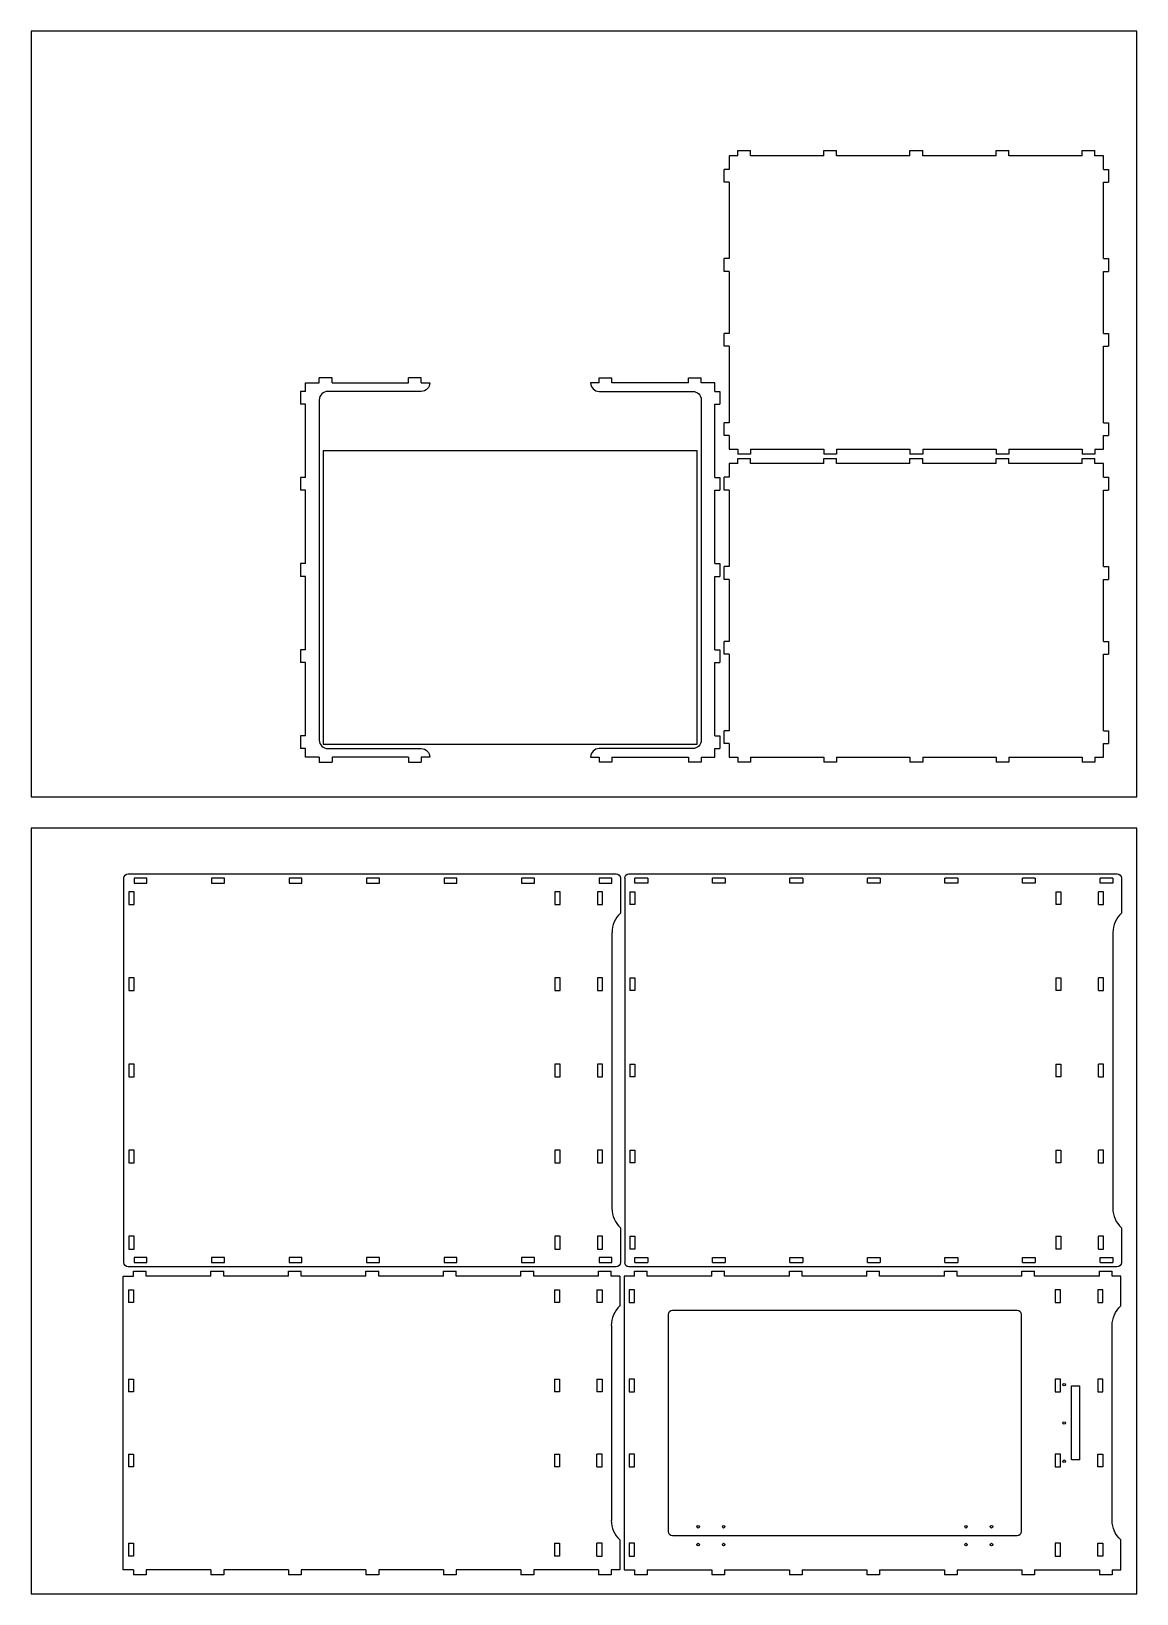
# Model space of a CAD drawing. Header units: millimetres. Extents: x 4969 to 6269, y 2411 to 4248.
import ezdxf

# ---------------------------------------------------------------- set-up
doc = ezdxf.new("R2010")
doc.units = ezdxf.units.MM
doc.layers.get('0').update_dxf_attribs({"linetype": 'CONTINUOUS'})
doc.layers.add('1', color=5, linetype='CONTINUOUS')

msp = doc.modelspace()

# ---------------------------------------------------------------- linework, layer by layer
for p, q in [((5789.8, 4101.4), (5789.8, 4085.4)), ((5799.8, 4101.4), (5789.8, 4101.4)), ((5799.8, 4101.4), (5799.8, 4107.4)), ((5799.8, 4107.4), (5814.8, 4107.4)), ((5814.8, 4101.4), (5814.8, 4107.4)), ((5901.1, 4101.4), (5814.8, 4101.4)), ((5901.1, 4101.4), (5901.1, 4107.4)), ((5901.1, 4107.4), (5916.1, 4107.4)), ((5916.1, 4101.4), (5916.1, 4107.4)), ((6002.3, 4101.4), (5916.1, 4101.4)), ((6002.3, 4101.4), (6002.3, 4107.4)), ((6002.3, 4107.4), (6017.3, 4107.4)), ((6017.3, 4101.4), (6017.3, 4107.4)), ((6103.6, 4101.4), (6017.3, 4101.4)), ((6103.6, 4101.4), (6103.6, 4107.4)), ((6103.6, 4107.4), (6118.6, 4107.4)), ((6118.6, 4101.4), (6118.6, 4107.4)), ((6204.8, 4101.4), (6118.6, 4101.4)), ((6204.8, 4101.4), (6204.8, 4107.4)), ((6204.8, 4107.4), (6219.8, 4107.4)), ((6219.8, 4101.4), (6219.8, 4107.4)), ((6229.8, 4101.4), (6219.8, 4101.4)), ((6229.8, 4085.4), (6229.8, 4101.4)), ((5789.8, 4085.4), (5783.8, 4085.4)), ((5783.8, 4070.4), (5783.8, 4085.4)), ((6229.8, 4085.4), (6235.8, 4085.4)), ((6235.8, 4085.4), (6235.8, 4070.4)), ((5789.8, 4070.4), (5783.8, 4070.4)), ((5789.8, 4070.4), (5789.8, 3980.4)), ((6229.8, 4070.4), (6235.8, 4070.4)), ((6229.8, 3980.4), (6229.8, 4070.4)), ((5789.8, 3980.4), (5783.8, 3980.4)), ((5783.8, 3965.4), (5783.8, 3980.4)), ((6229.8, 3980.4), (6235.8, 3980.4)), ((6235.8, 3980.4), (6235.8, 3965.4)), ((5789.8, 3965.4), (5783.8, 3965.4)), ((5789.8, 3965.4), (5789.8, 3892.4)), ((6229.8, 3965.4), (6235.8, 3965.4)), ((6229.8, 3892.4), (6229.8, 3965.4)), ((5789.8, 3892.4), (5783.8, 3892.4)), ((5783.8, 3877.4), (5783.8, 3892.4)), ((5789.8, 3877.4), (5783.8, 3877.4)), ((5789.8, 3877.4), (5789.8, 3787.4)), ((6229.8, 3892.4), (6235.8, 3892.4)), ((6229.8, 3877.4), (6235.8, 3877.4)), ((6229.8, 3787.4), (6229.8, 3877.4)), ((6235.8, 3892.4), (6235.8, 3877.4)), ((5307.7, 3834.4), (5307.7, 3840.4)), ((5322.7, 3840.4), (5307.7, 3840.4)), ((5322.7, 3834.4), (5322.7, 3840.4)), ((5412.7, 3834.4), (5412.7, 3840.4)), ((5427.7, 3840.4), (5412.7, 3840.4)), ((5427.7, 3834.4), (5427.7, 3840.4)), ((5636.8, 3834.4), (5636.8, 3840.4)), ((5636.8, 3840.4), (5651.8, 3840.4)), ((5651.8, 3834.4), (5651.8, 3840.4)), ((5741.8, 3834.4), (5741.8, 3840.4)), ((5741.8, 3840.4), (5756.8, 3840.4)), ((5756.8, 3834.4), (5756.8, 3840.4)), ((5291.7, 3824.4), (5285.7, 3824.4)), ((5285.7, 3824.4), (5285.7, 3809.4)), ((5291.7, 3834.4), (5307.7, 3834.4)), ((5291.7, 3824.4), (5291.7, 3834.4)), ((5427.7, 3824.4), (5317.7, 3824.4)), ((5322.7, 3834.4), (5412.7, 3834.4)), ((5427.7, 3834.4), (5437.7, 3834.4)), ((5636.8, 3834.4), (5626.8, 3834.4)), ((5636.8, 3824.4), (5746.8, 3824.4)), ((5741.8, 3834.4), (5651.8, 3834.4)), ((5772.8, 3834.4), (5756.8, 3834.4)), ((5772.8, 3824.4), (5772.8, 3834.4)), ((5772.8, 3824.4), (5778.8, 3824.4)), ((5778.8, 3824.4), (5778.8, 3809.4)), ((5291.7, 3809.4), (5285.7, 3809.4)), ((5291.7, 3723.1), (5291.7, 3809.4)), ((5307.7, 3814.4), (5307.7, 3414.4)), ((5756.8, 3814.4), (5756.8, 3414.4)), ((5772.8, 3809.4), (5778.8, 3809.4)), ((5772.8, 3723.1), (5772.8, 3809.4)), ((5789.8, 3787.4), (5783.8, 3787.4)), ((5783.8, 3772.4), (5783.8, 3787.4)), ((6229.8, 3787.4), (6235.8, 3787.4)), ((6235.8, 3787.4), (6235.8, 3772.4)), ((5789.8, 3772.4), (5783.8, 3772.4)), ((5789.8, 3772.4), (5789.8, 3756.4)), ((6229.8, 3772.4), (6235.8, 3772.4)), ((6229.8, 3756.4), (6229.8, 3772.4)), ((5752.2, 3754.6), (5312.2, 3754.6)), ((5312.2, 3754.6), (5312.2, 3409.6)), ((5752.2, 3409.6), (5752.2, 3754.6)), ((5789.8, 3756.4), (5799.8, 3756.4)), ((5799.8, 3756.4), (5799.8, 3750.4)), ((5814.8, 3750.4), (5799.8, 3750.4)), ((5814.8, 3756.4), (5814.8, 3750.4)), ((5814.8, 3756.4), (5901.1, 3756.4)), ((5901.1, 3756.4), (5901.1, 3750.4)), ((5916.1, 3750.4), (5901.1, 3750.4)), ((5916.1, 3756.4), (5916.1, 3750.4)), ((5916.1, 3756.4), (6002.3, 3756.4)), ((6002.3, 3756.4), (6002.3, 3750.4)), ((6017.3, 3750.4), (6002.3, 3750.4)), ((6017.3, 3756.4), (6017.3, 3750.4)), ((6017.3, 3756.4), (6103.6, 3756.4)), ((6103.6, 3756.4), (6103.6, 3750.4)), ((6118.6, 3750.4), (6103.6, 3750.4)), ((6118.6, 3756.4), (6118.6, 3750.4)), ((6118.6, 3756.4), (6204.8, 3756.4)), ((6204.8, 3756.4), (6204.8, 3750.4)), ((6219.8, 3750.4), (6204.8, 3750.4)), ((6219.8, 3756.4), (6219.8, 3750.4)), ((6219.8, 3756.4), (6229.8, 3756.4)), ((5789.8, 3739.4), (5789.8, 3723.4)), ((5799.8, 3739.4), (5789.8, 3739.4)), ((5799.8, 3739.4), (5799.8, 3745.4)), ((5799.8, 3745.4), (5814.8, 3745.4)), ((5814.8, 3739.4), (5814.8, 3745.4)), ((5901.1, 3739.4), (5814.8, 3739.4)), ((5901.1, 3739.4), (5901.1, 3745.4)), ((5901.1, 3745.4), (5916.1, 3745.4)), ((5916.1, 3739.4), (5916.1, 3745.4)), ((6002.3, 3739.4), (5916.1, 3739.4)), ((6002.3, 3739.4), (6002.3, 3745.4)), ((6002.3, 3745.4), (6017.3, 3745.4)), ((6017.3, 3739.4), (6017.3, 3745.4)), ((6103.6, 3739.4), (6017.3, 3739.4)), ((6103.6, 3739.4), (6103.6, 3745.4)), ((6103.6, 3745.4), (6118.6, 3745.4)), ((6118.6, 3739.4), (6118.6, 3745.4)), ((6204.8, 3739.4), (6118.6, 3739.4)), ((6204.8, 3739.4), (6204.8, 3745.4)), ((6204.8, 3745.4), (6219.8, 3745.4)), ((6219.8, 3739.4), (6219.8, 3745.4)), ((6229.8, 3739.4), (6219.8, 3739.4)), ((6229.8, 3723.4), (6229.8, 3739.4)), ((5291.7, 3723.1), (5285.7, 3723.1)), ((5285.7, 3723.1), (5285.7, 3708.1)), ((5772.8, 3723.1), (5778.8, 3723.1)), ((5778.8, 3723.1), (5778.8, 3708.1)), ((5789.8, 3723.4), (5783.8, 3723.4)), ((5783.8, 3708.4), (5783.8, 3723.4)), ((6229.8, 3723.4), (6235.8, 3723.4)), ((6235.8, 3723.4), (6235.8, 3708.4)), ((5291.7, 3708.1), (5285.7, 3708.1)), ((5291.7, 3621.9), (5291.7, 3708.1)), ((5772.8, 3708.1), (5778.8, 3708.1)), ((5772.8, 3621.9), (5772.8, 3708.1)), ((5789.8, 3708.4), (5783.8, 3708.4)), ((5789.8, 3708.4), (5789.8, 3618.4)), ((6229.8, 3708.4), (6235.8, 3708.4)), ((6229.8, 3618.4), (6229.8, 3708.4)), ((5291.7, 3621.9), (5285.7, 3621.9)), ((5285.7, 3621.9), (5285.7, 3606.9)), ((5772.8, 3621.9), (5778.8, 3621.9)), ((5778.8, 3621.9), (5778.8, 3606.9)), ((5291.7, 3606.9), (5285.7, 3606.9)), ((5291.7, 3520.6), (5291.7, 3606.9)), ((5772.8, 3606.9), (5778.8, 3606.9)), ((5772.8, 3520.6), (5772.8, 3606.9)), ((5789.8, 3618.4), (5783.8, 3618.4)), ((5783.8, 3603.4), (5783.8, 3618.4)), ((5789.8, 3603.4), (5783.8, 3603.4)), ((5789.8, 3603.4), (5789.8, 3530.4)), ((6229.8, 3618.4), (6235.8, 3618.4)), ((6229.8, 3603.4), (6235.8, 3603.4)), ((6229.8, 3530.4), (6229.8, 3603.4)), ((6235.8, 3618.4), (6235.8, 3603.4)), ((5789.8, 3530.4), (5783.8, 3530.4)), ((5783.8, 3515.4), (5783.8, 3530.4)), ((6229.8, 3530.4), (6235.8, 3530.4)), ((6235.8, 3530.4), (6235.8, 3515.4)), ((5291.7, 3520.6), (5285.7, 3520.6)), ((5285.7, 3520.6), (5285.7, 3505.6)), ((5772.8, 3520.6), (5778.8, 3520.6)), ((5778.8, 3520.6), (5778.8, 3505.6)), ((5789.8, 3515.4), (5783.8, 3515.4)), ((5789.8, 3515.4), (5789.8, 3425.4)), ((6229.8, 3515.4), (6235.8, 3515.4)), ((6229.8, 3425.4), (6229.8, 3515.4)), ((5291.7, 3505.6), (5285.7, 3505.6)), ((5291.7, 3419.4), (5291.7, 3505.6)), ((5772.8, 3505.6), (5778.8, 3505.6)), ((5772.8, 3419.4), (5772.8, 3505.6)), ((5291.7, 3419.4), (5285.7, 3419.4)), ((5285.7, 3419.4), (5285.7, 3404.4)), ((5772.8, 3419.4), (5778.8, 3419.4)), ((5778.8, 3419.4), (5778.8, 3404.4)), ((5789.8, 3425.4), (5783.8, 3425.4)), ((5783.8, 3410.4), (5783.8, 3425.4)), ((6229.8, 3425.4), (6235.8, 3425.4)), ((6235.8, 3425.4), (6235.8, 3410.4)), ((5291.7, 3404.4), (5285.7, 3404.4)), ((5291.7, 3394.4), (5291.7, 3404.4)), ((5312.2, 3409.6), (5752.2, 3409.6)), ((5317.7, 3404.4), (5427.7, 3404.4)), ((5746.8, 3404.4), (5636.8, 3404.4)), ((5772.8, 3404.4), (5778.8, 3404.4)), ((5772.8, 3394.4), (5772.8, 3404.4)), ((5789.8, 3410.4), (5783.8, 3410.4)), ((5789.8, 3410.4), (5789.8, 3394.4)), ((6229.8, 3410.4), (6235.8, 3410.4)), ((6229.8, 3394.4), (6229.8, 3410.4)), ((5307.7, 3394.4), (5291.7, 3394.4)), ((5307.7, 3394.4), (5307.7, 3388.4)), ((5307.7, 3388.4), (5322.7, 3388.4)), ((5322.7, 3394.4), (5322.7, 3388.4)), ((5412.7, 3394.4), (5322.7, 3394.4)), ((5412.7, 3394.4), (5412.7, 3388.4)), ((5412.7, 3388.4), (5427.7, 3388.4)), ((5427.7, 3394.4), (5427.7, 3388.4)), ((5437.7, 3394.4), (5427.7, 3394.4)), ((5626.8, 3394.4), (5636.8, 3394.4)), ((5636.8, 3394.4), (5636.8, 3388.4)), ((5651.8, 3388.4), (5636.8, 3388.4)), ((5651.8, 3394.4), (5651.8, 3388.4)), ((5651.8, 3394.4), (5741.8, 3394.4)), ((5741.8, 3394.4), (5741.8, 3388.4)), ((5756.8, 3388.4), (5741.8, 3388.4)), ((5756.8, 3394.4), (5756.8, 3388.4)), ((5756.8, 3394.4), (5772.8, 3394.4)), ((5789.8, 3394.4), (5799.8, 3394.4)), ((5799.8, 3394.4), (5799.8, 3388.4)), ((5814.8, 3388.4), (5799.8, 3388.4)), ((5814.8, 3394.4), (5814.8, 3388.4)), ((5814.8, 3394.4), (5901.1, 3394.4)), ((5901.1, 3394.4), (5901.1, 3388.4)), ((5916.1, 3388.4), (5901.1, 3388.4)), ((5916.1, 3394.4), (5916.1, 3388.4)), ((5916.1, 3394.4), (6002.3, 3394.4)), ((6002.3, 3394.4), (6002.3, 3388.4)), ((6017.3, 3388.4), (6002.3, 3388.4)), ((6017.3, 3394.4), (6017.3, 3388.4)), ((6017.3, 3394.4), (6103.6, 3394.4)), ((6103.6, 3394.4), (6103.6, 3388.4)), ((6118.6, 3388.4), (6103.6, 3388.4)), ((6118.6, 3394.4), (6118.6, 3388.4)), ((6118.6, 3394.4), (6204.8, 3394.4)), ((6204.8, 3394.4), (6204.8, 3388.4)), ((6219.8, 3388.4), (6204.8, 3388.4)), ((6219.8, 3394.4), (6219.8, 3388.4)), ((6219.8, 3394.4), (6229.8, 3394.4)), ((5077.9, 2800.1), (5077.9, 3252.1)), ((5082.9, 3257.1), (5656.9, 3257.1)), ((5661.9, 3252.1), (5661.9, 3211.1)), ((5666.9, 3252.1), (5666.9, 2800.1)), ((5671.9, 3257.1), (6245.9, 3257.1)), ((6250.9, 3252.1), (6250.9, 3211.1)), ((5651.9, 3188.2), (5651.9, 2864)), ((6240.9, 3188.2), (6240.9, 2864)), ((5661.9, 2841.1), (5661.9, 2800.1)), ((6250.9, 2841.1), (6250.9, 2800.1)), ((5656.9, 2795.1), (5082.9, 2795.1)), ((6245.9, 2795.1), (5671.9, 2795.1)), ((5077.2, 2784.1), (5089.2, 2784.1)), ((5077.2, 2439.1), (5077.2, 2784.1)), ((5089.2, 2790.1), (5104.2, 2790.1)), ((5089.2, 2784.1), (5089.2, 2790.1)), ((5104.2, 2784.1), (5104.2, 2790.1)), ((5180.3, 2784.1), (5104.2, 2784.1)), ((5180.3, 2790.1), (5195.3, 2790.1)), ((5180.3, 2784.1), (5180.3, 2790.1)), ((5195.3, 2784.1), (5195.3, 2790.1)), ((5271.5, 2784.1), (5195.3, 2784.1)), ((5271.5, 2790.1), (5286.5, 2790.1)), ((5271.5, 2784.1), (5271.5, 2790.1)), ((5286.5, 2784.1), (5286.5, 2790.1)), ((5362.6, 2784.1), (5286.5, 2784.1)), ((5362.6, 2790.1), (5377.6, 2790.1)), ((5362.6, 2784.1), (5362.6, 2790.1)), ((5377.6, 2784.1), (5377.6, 2790.1)), ((5453.8, 2784.1), (5377.6, 2784.1)), ((5453.8, 2790.1), (5468.8, 2790.1)), ((5453.8, 2784.1), (5453.8, 2790.1)), ((5468.8, 2784.1), (5468.8, 2790.1)), ((5544.9, 2784.1), (5468.8, 2784.1)), ((5544.9, 2790.1), (5559.9, 2790.1)), ((5544.9, 2784.1), (5544.9, 2790.1)), ((5559.9, 2784.1), (5559.9, 2790.1)), ((5636.1, 2784.1), (5559.9, 2784.1)), ((5636.1, 2790.1), (5651.1, 2790.1)), ((5636.1, 2784.1), (5636.1, 2790.1)), ((5651.1, 2784.1), (5651.1, 2790.1)), ((5661.2, 2784.1), (5651.1, 2784.1)), ((5661.2, 2784.1), (5661.2, 2749.1)), ((5678.2, 2784.1), (5666.2, 2784.1)), ((5666.2, 2784.1), (5666.2, 2439.1)), ((5678.2, 2790.1), (5693.2, 2790.1)), ((5678.2, 2784.1), (5678.2, 2790.1)), ((5693.2, 2784.1), (5693.2, 2790.1)), ((5769.3, 2784.1), (5693.2, 2784.1)), ((5769.3, 2790.1), (5784.3, 2790.1)), ((5769.3, 2784.1), (5769.3, 2790.1)), ((5784.3, 2784.1), (5784.3, 2790.1)), ((5860.5, 2784.1), (5784.3, 2784.1)), ((5860.5, 2790.1), (5875.5, 2790.1)), ((5860.5, 2784.1), (5860.5, 2790.1)), ((5875.5, 2784.1), (5875.5, 2790.1)), ((5951.6, 2784.1), (5875.5, 2784.1)), ((5951.6, 2790.1), (5966.6, 2790.1)), ((5951.6, 2784.1), (5951.6, 2790.1)), ((5966.6, 2784.1), (5966.6, 2790.1)), ((6042.8, 2784.1), (5966.6, 2784.1)), ((6042.8, 2790.1), (6057.8, 2790.1)), ((6042.8, 2784.1), (6042.8, 2790.1)), ((6057.8, 2784.1), (6057.8, 2790.1)), ((6133.9, 2784.1), (6057.8, 2784.1)), ((6133.9, 2790.1), (6148.9, 2790.1)), ((6133.9, 2784.1), (6133.9, 2790.1)), ((6148.9, 2784.1), (6148.9, 2790.1)), ((6225.1, 2784.1), (6148.9, 2784.1)), ((6225.1, 2790.1), (6240.1, 2790.1)), ((6225.1, 2784.1), (6225.1, 2790.1)), ((6240.1, 2784.1), (6240.1, 2790.1)), ((6250.2, 2784.1), (6240.1, 2784.1)), ((6250.2, 2749.1), (6250.2, 2784.1)), ((5718.2, 2484.1), (5718.2, 2739.1)), ((5723.2, 2744.1), (6128.2, 2744.1)), ((6133.2, 2739.1), (6133.2, 2484.1)), ((5651.2, 2726.2), (5651.2, 2497)), ((6240.2, 2497), (6240.2, 2726.2)), ((5661.2, 2474.1), (5661.2, 2439.1)), ((6128.2, 2479.1), (5723.2, 2479.1)), ((6250.2, 2439.1), (6250.2, 2474.1)), ((5089.2, 2439.1), (5077.2, 2439.1)), ((5089.2, 2439.1), (5089.2, 2433.1)), ((5104.2, 2433.1), (5089.2, 2433.1)), ((5180.3, 2439.1), (5104.2, 2439.1)), ((5104.2, 2439.1), (5104.2, 2433.1)), ((5180.3, 2439.1), (5180.3, 2433.1)), ((5195.3, 2433.1), (5180.3, 2433.1)), ((5271.5, 2439.1), (5195.3, 2439.1)), ((5195.3, 2439.1), (5195.3, 2433.1)), ((5271.5, 2439.1), (5271.5, 2433.1)), ((5286.5, 2433.1), (5271.5, 2433.1)), ((5362.6, 2439.1), (5286.5, 2439.1)), ((5286.5, 2439.1), (5286.5, 2433.1)), ((5362.6, 2439.1), (5362.6, 2433.1)), ((5377.6, 2433.1), (5362.6, 2433.1)), ((5453.8, 2439.1), (5377.6, 2439.1)), ((5377.6, 2439.1), (5377.6, 2433.1)), ((5453.8, 2439.1), (5453.8, 2433.1)), ((5468.8, 2433.1), (5453.8, 2433.1)), ((5544.9, 2439.1), (5468.8, 2439.1)), ((5468.8, 2439.1), (5468.8, 2433.1)), ((5544.9, 2439.1), (5544.9, 2433.1)), ((5559.9, 2433.1), (5544.9, 2433.1)), ((5636.1, 2439.1), (5559.9, 2439.1)), ((5559.9, 2439.1), (5559.9, 2433.1)), ((5636.1, 2439.1), (5636.1, 2433.1)), ((5651.1, 2433.1), (5636.1, 2433.1)), ((5661.2, 2439.1), (5651.1, 2439.1)), ((5651.1, 2439.1), (5651.1, 2433.1)), ((5666.2, 2439.1), (5678.2, 2439.1)), ((5678.2, 2439.1), (5678.2, 2433.1)), ((5693.2, 2433.1), (5678.2, 2433.1)), ((5693.2, 2439.1), (5769.3, 2439.1)), ((5693.2, 2439.1), (5693.2, 2433.1)), ((5769.3, 2439.1), (5769.3, 2433.1)), ((5784.3, 2433.1), (5769.3, 2433.1)), ((5784.3, 2439.1), (5860.5, 2439.1)), ((5784.3, 2439.1), (5784.3, 2433.1)), ((5860.5, 2439.1), (5860.5, 2433.1)), ((5875.5, 2433.1), (5860.5, 2433.1)), ((5875.5, 2439.1), (5951.6, 2439.1)), ((5875.5, 2439.1), (5875.5, 2433.1)), ((5951.6, 2439.1), (5951.6, 2433.1)), ((5966.6, 2433.1), (5951.6, 2433.1)), ((5966.6, 2439.1), (6042.8, 2439.1)), ((5966.6, 2439.1), (5966.6, 2433.1)), ((6042.8, 2439.1), (6042.8, 2433.1)), ((6057.8, 2433.1), (6042.8, 2433.1)), ((6057.8, 2439.1), (6133.9, 2439.1)), ((6057.8, 2439.1), (6057.8, 2433.1)), ((6133.9, 2439.1), (6133.9, 2433.1)), ((6148.9, 2433.1), (6133.9, 2433.1)), ((6148.9, 2439.1), (6225.1, 2439.1)), ((6148.9, 2439.1), (6148.9, 2433.1)), ((6225.1, 2439.1), (6225.1, 2433.1)), ((6240.1, 2433.1), (6225.1, 2433.1)), ((6240.1, 2439.1), (6250.2, 2439.1)), ((6240.1, 2439.1), (6240.1, 2433.1))]:
    msp.add_line(p, q)
for points in [[(4969, 3347.7), (6269, 3347.7), (6269, 4247.7), (4969, 4247.7)], [(4969, 2410.8), (6269, 2410.8), (6269, 3310.8), (4969, 3310.8)]]:
    msp.add_lwpolyline(points, close=True)
for centre, radius, start, end in [((5317.7, 3814.4), 10, 90, 180), ((5636.8, 3834.4), 10, 180, 270), ((5317.7, 3414.4), 10, 180, 270), ((5636.8, 3394.4), 10, 90, 180), ((5683.2, 3188.2), 31.2, 132.8436, 180), ((6272.2, 3188.2), 31.2, 132.8436, 180), ((5683.2, 2864), 31.3, 180, 227.1564), ((6272.2, 2864), 31.3, 180, 227.1564), ((5682.4, 2726.2), 31.3, 132.8436, 180), ((5682.4, 2497), 31.3, 180, 227.1564)]:
    msp.add_arc(centre, radius, start, end)
at = {"extrusion": (0, 0, -1)}
for centre, radius, start, end in [((-5427.7, 3834.4), 10, 180, 270), ((-5746.8, 3814.4), 10, 90, 180), ((-5427.7, 3394.4), 10, 90, 180), ((-5746.8, 3414.4), 10, 180, 270), ((-5082.9, 3252.1), 5, 0, 90), ((-5656.9, 3252.1), 5, 90, 180), ((-5671.9, 3252.1), 5, 360, 90), ((-6245.9, 3252.1), 5, 90, 180), ((-5082.9, 2800.1), 5, 270, 0), ((-5656.9, 2800.1), 5, 180, 270), ((-5671.9, 2800.1), 5, 270, 0), ((-6245.9, 2800.1), 5, 180, 270), ((-5723.2, 2739.1), 5, 360, 90), ((-6128.2, 2739.1), 5, 90, 180), ((-6271.4, 2726.2), 31.3, 0, 47.1564), ((-5723.2, 2484.1), 5, 270, 0), ((-6128.2, 2484.1), 5, 180, 270), ((-6271.4, 2497), 31.3, 312.8436, 0)]:
    msp.add_arc(centre, radius, start, end, dxfattribs=at)
at = {"layer": '1'}
for p, q in [((5089.9, 3252.1), (5089.9, 3246.1)), ((5104.9, 3252.1), (5089.9, 3252.1)), ((5104.9, 3246.1), (5104.9, 3252.1)), ((5181.1, 3252.1), (5181.1, 3246.1)), ((5196.1, 3252.1), (5181.1, 3252.1)), ((5196.1, 3246.1), (5196.1, 3252.1)), ((5272.2, 3252.1), (5272.2, 3246.1)), ((5287.2, 3252.1), (5272.2, 3252.1)), ((5287.2, 3246.1), (5287.2, 3252.1)), ((5363.4, 3252.1), (5363.4, 3246.1)), ((5378.4, 3252.1), (5363.4, 3252.1)), ((5378.4, 3246.1), (5378.4, 3252.1)), ((5454.5, 3252.1), (5454.5, 3246.1)), ((5469.5, 3252.1), (5454.5, 3252.1)), ((5469.5, 3246.1), (5469.5, 3252.1)), ((5545.7, 3252.1), (5545.7, 3246.1)), ((5560.7, 3252.1), (5545.7, 3252.1)), ((5560.7, 3246.1), (5560.7, 3252.1)), ((5636.8, 3252.1), (5636.8, 3246.1)), ((5651.8, 3252.1), (5636.8, 3252.1)), ((5651.8, 3246.1), (5651.8, 3252.1)), ((5693.9, 3252.1), (5678.9, 3252.1)), ((5678.9, 3246.1), (5678.9, 3252.1)), ((5693.9, 3252.1), (5693.9, 3246.1)), ((5785.1, 3252.1), (5770.1, 3252.1)), ((5770.1, 3246.1), (5770.1, 3252.1)), ((5785.1, 3252.1), (5785.1, 3246.1)), ((5876.2, 3252.1), (5861.2, 3252.1)), ((5861.2, 3246.1), (5861.2, 3252.1)), ((5876.2, 3252.1), (5876.2, 3246.1)), ((5967.4, 3252.1), (5952.4, 3252.1)), ((5952.4, 3246.1), (5952.4, 3252.1)), ((5967.4, 3252.1), (5967.4, 3246.1)), ((6058.5, 3252.1), (6043.5, 3252.1)), ((6043.5, 3246.1), (6043.5, 3252.1)), ((6058.5, 3252.1), (6058.5, 3246.1)), ((6149.7, 3252.1), (6134.7, 3252.1)), ((6134.7, 3246.1), (6134.7, 3252.1)), ((6149.7, 3252.1), (6149.7, 3246.1)), ((6240.8, 3252.1), (6225.8, 3252.1)), ((6225.8, 3246.1), (6225.8, 3252.1)), ((6240.8, 3252.1), (6240.8, 3246.1)), ((5083.9, 3236.1), (5083.9, 3221.1)), ((5089.9, 3236.1), (5083.9, 3236.1)), ((5089.9, 3246.1), (5104.9, 3246.1)), ((5089.9, 3221.1), (5089.9, 3236.1)), ((5181.1, 3246.1), (5196.1, 3246.1)), ((5272.2, 3246.1), (5287.2, 3246.1)), ((5363.4, 3246.1), (5378.4, 3246.1)), ((5454.5, 3246.1), (5469.5, 3246.1)), ((5545.7, 3246.1), (5560.7, 3246.1)), ((5584.9, 3236.1), (5584.9, 3221.1)), ((5590.9, 3236.1), (5584.9, 3236.1)), ((5590.9, 3221.1), (5590.9, 3236.1)), ((5634.9, 3236.1), (5634.9, 3221.1)), ((5640.9, 3236.1), (5634.9, 3236.1)), ((5636.8, 3246.1), (5651.8, 3246.1)), ((5640.9, 3221.1), (5640.9, 3236.1)), ((5672.9, 3236.1), (5678.9, 3236.1)), ((5672.9, 3236.1), (5672.9, 3221.1)), ((5693.9, 3246.1), (5678.9, 3246.1)), ((5678.9, 3236.1), (5678.9, 3221.1)), ((5785.1, 3246.1), (5770.1, 3246.1)), ((5876.2, 3246.1), (5861.2, 3246.1)), ((5967.4, 3246.1), (5952.4, 3246.1)), ((6058.5, 3246.1), (6043.5, 3246.1)), ((6149.7, 3246.1), (6134.7, 3246.1)), ((6173.9, 3236.1), (6179.9, 3236.1)), ((6173.9, 3236.1), (6173.9, 3221.1)), ((6179.9, 3236.1), (6179.9, 3221.1)), ((6223.9, 3221.1), (6223.9, 3236.1)), ((6229.9, 3236.1), (6223.9, 3236.1)), ((6240.8, 3246.1), (6225.8, 3246.1)), ((6229.9, 3221.1), (6229.9, 3236.1)), ((5083.9, 3221.1), (5089.9, 3221.1)), ((5584.9, 3221.1), (5590.9, 3221.1)), ((5634.9, 3221.1), (5640.9, 3221.1)), ((5678.9, 3221.1), (5672.9, 3221.1)), ((6179.9, 3221.1), (6173.9, 3221.1)), ((6223.9, 3221.1), (6229.9, 3221.1)), ((5083.9, 3134.9), (5083.9, 3119.9)), ((5089.9, 3134.9), (5083.9, 3134.9)), ((5089.9, 3119.9), (5089.9, 3134.9)), ((5584.9, 3134.9), (5584.9, 3119.9)), ((5590.9, 3134.9), (5584.9, 3134.9)), ((5590.9, 3119.9), (5590.9, 3134.9)), ((5634.9, 3134.9), (5634.9, 3119.9)), ((5640.9, 3134.9), (5634.9, 3134.9)), ((5640.9, 3119.9), (5640.9, 3134.9)), ((5672.9, 3134.9), (5678.9, 3134.9)), ((5672.9, 3134.9), (5672.9, 3119.9)), ((5678.9, 3134.9), (5678.9, 3119.9)), ((6173.9, 3134.9), (6179.9, 3134.9)), ((6173.9, 3134.9), (6173.9, 3119.9)), ((6179.9, 3134.9), (6179.9, 3119.9)), ((6223.9, 3119.9), (6223.9, 3134.9)), ((6229.9, 3134.9), (6223.9, 3134.9)), ((6229.9, 3119.9), (6229.9, 3134.9)), ((5083.9, 3119.9), (5089.9, 3119.9)), ((5584.9, 3119.9), (5590.9, 3119.9)), ((5634.9, 3119.9), (5640.9, 3119.9)), ((5678.9, 3119.9), (5672.9, 3119.9)), ((6179.9, 3119.9), (6173.9, 3119.9)), ((6223.9, 3119.9), (6229.9, 3119.9)), ((5083.9, 3033.6), (5083.9, 3018.6)), ((5089.9, 3033.6), (5083.9, 3033.6)), ((5089.9, 3018.6), (5089.9, 3033.6)), ((5584.9, 3033.6), (5584.9, 3018.6)), ((5590.9, 3033.6), (5584.9, 3033.6)), ((5590.9, 3018.6), (5590.9, 3033.6)), ((5634.9, 3033.6), (5634.9, 3018.6)), ((5640.9, 3033.6), (5634.9, 3033.6)), ((5640.9, 3018.6), (5640.9, 3033.6)), ((5672.9, 3033.6), (5678.9, 3033.6)), ((5672.9, 3033.6), (5672.9, 3018.6)), ((5678.9, 3033.6), (5678.9, 3018.6)), ((6173.9, 3033.6), (6179.9, 3033.6)), ((6173.9, 3033.6), (6173.9, 3018.6)), ((6179.9, 3033.6), (6179.9, 3018.6)), ((6223.9, 3018.6), (6223.9, 3033.6)), ((6229.9, 3033.6), (6223.9, 3033.6)), ((6229.9, 3018.6), (6229.9, 3033.6)), ((5083.9, 3018.6), (5089.9, 3018.6)), ((5584.9, 3018.6), (5590.9, 3018.6)), ((5634.9, 3018.6), (5640.9, 3018.6)), ((5678.9, 3018.6), (5672.9, 3018.6)), ((6179.9, 3018.6), (6173.9, 3018.6)), ((6223.9, 3018.6), (6229.9, 3018.6)), ((5083.9, 2932.4), (5083.9, 2917.4)), ((5089.9, 2932.4), (5083.9, 2932.4)), ((5089.9, 2917.4), (5089.9, 2932.4)), ((5584.9, 2932.4), (5584.9, 2917.4)), ((5590.9, 2932.4), (5584.9, 2932.4)), ((5590.9, 2917.4), (5590.9, 2932.4)), ((5634.9, 2932.4), (5634.9, 2917.4)), ((5640.9, 2932.4), (5634.9, 2932.4)), ((5640.9, 2917.4), (5640.9, 2932.4)), ((5672.9, 2932.4), (5678.9, 2932.4)), ((5672.9, 2932.4), (5672.9, 2917.4)), ((5678.9, 2932.4), (5678.9, 2917.4)), ((6173.9, 2932.4), (6179.9, 2932.4)), ((6173.9, 2932.4), (6173.9, 2917.4)), ((6179.9, 2932.4), (6179.9, 2917.4)), ((6223.9, 2917.4), (6223.9, 2932.4)), ((6229.9, 2932.4), (6223.9, 2932.4)), ((6229.9, 2917.4), (6229.9, 2932.4)), ((5083.9, 2917.4), (5089.9, 2917.4)), ((5584.9, 2917.4), (5590.9, 2917.4)), ((5634.9, 2917.4), (5640.9, 2917.4)), ((5678.9, 2917.4), (5672.9, 2917.4)), ((6179.9, 2917.4), (6173.9, 2917.4)), ((6223.9, 2917.4), (6229.9, 2917.4)), ((5083.9, 2831.1), (5083.9, 2816.1)), ((5089.9, 2831.1), (5083.9, 2831.1)), ((5089.9, 2816.1), (5089.9, 2831.1)), ((5584.9, 2831.1), (5584.9, 2816.1)), ((5590.9, 2831.1), (5584.9, 2831.1)), ((5590.9, 2816.1), (5590.9, 2831.1)), ((5634.9, 2831.1), (5634.9, 2816.1)), ((5640.9, 2831.1), (5634.9, 2831.1)), ((5640.9, 2816.1), (5640.9, 2831.1)), ((5672.9, 2831.1), (5678.9, 2831.1)), ((5672.9, 2831.1), (5672.9, 2816.1)), ((5678.9, 2831.1), (5678.9, 2816.1)), ((6173.9, 2831.1), (6179.9, 2831.1)), ((6173.9, 2831.1), (6173.9, 2816.1)), ((6179.9, 2831.1), (6179.9, 2816.1)), ((6223.9, 2816.1), (6223.9, 2831.1)), ((6229.9, 2831.1), (6223.9, 2831.1)), ((6229.9, 2816.1), (6229.9, 2831.1)), ((5083.9, 2816.1), (5089.9, 2816.1)), ((5584.9, 2816.1), (5590.9, 2816.1)), ((5634.9, 2816.1), (5640.9, 2816.1)), ((5678.9, 2816.1), (5672.9, 2816.1)), ((6179.9, 2816.1), (6173.9, 2816.1)), ((6223.9, 2816.1), (6229.9, 2816.1)), ((5089.9, 2806.1), (5089.9, 2800.1)), ((5104.9, 2806.1), (5089.9, 2806.1)), ((5089.9, 2800.1), (5104.9, 2800.1)), ((5104.9, 2800.1), (5104.9, 2806.1)), ((5181.1, 2806.1), (5181.1, 2800.1)), ((5196.1, 2806.1), (5181.1, 2806.1)), ((5181.1, 2800.1), (5196.1, 2800.1)), ((5196.1, 2800.1), (5196.1, 2806.1)), ((5272.2, 2806.1), (5272.2, 2800.1)), ((5287.2, 2806.1), (5272.2, 2806.1)), ((5272.2, 2800.1), (5287.2, 2800.1)), ((5287.2, 2800.1), (5287.2, 2806.1)), ((5363.4, 2806.1), (5363.4, 2800.1)), ((5378.4, 2806.1), (5363.4, 2806.1)), ((5363.4, 2800.1), (5378.4, 2800.1)), ((5378.4, 2800.1), (5378.4, 2806.1)), ((5454.5, 2806.1), (5454.5, 2800.1)), ((5469.5, 2806.1), (5454.5, 2806.1)), ((5454.5, 2800.1), (5469.5, 2800.1)), ((5469.5, 2800.1), (5469.5, 2806.1)), ((5545.7, 2806.1), (5545.7, 2800.1)), ((5560.7, 2806.1), (5545.7, 2806.1)), ((5545.7, 2800.1), (5560.7, 2800.1)), ((5560.7, 2800.1), (5560.7, 2806.1)), ((5636.8, 2806.1), (5636.8, 2800.1)), ((5651.8, 2806.1), (5636.8, 2806.1)), ((5636.8, 2800.1), (5651.8, 2800.1)), ((5651.8, 2800.1), (5651.8, 2806.1)), ((5678.9, 2806.1), (5693.9, 2806.1)), ((5678.9, 2800.1), (5678.9, 2806.1)), ((5678.9, 2800.1), (5693.9, 2800.1)), ((5693.9, 2806.1), (5693.9, 2800.1)), ((5770.1, 2806.1), (5785.1, 2806.1)), ((5770.1, 2800.1), (5770.1, 2806.1)), ((5770.1, 2800.1), (5785.1, 2800.1)), ((5785.1, 2806.1), (5785.1, 2800.1)), ((5861.2, 2806.1), (5876.2, 2806.1)), ((5861.2, 2800.1), (5861.2, 2806.1)), ((5861.2, 2800.1), (5876.2, 2800.1)), ((5876.2, 2806.1), (5876.2, 2800.1)), ((5952.4, 2806.1), (5967.4, 2806.1)), ((5952.4, 2800.1), (5952.4, 2806.1)), ((5952.4, 2800.1), (5967.4, 2800.1)), ((5967.4, 2806.1), (5967.4, 2800.1)), ((6043.5, 2806.1), (6058.5, 2806.1)), ((6043.5, 2800.1), (6043.5, 2806.1)), ((6043.5, 2800.1), (6058.5, 2800.1)), ((6058.5, 2806.1), (6058.5, 2800.1)), ((6134.7, 2806.1), (6149.7, 2806.1)), ((6134.7, 2800.1), (6134.7, 2806.1)), ((6134.7, 2800.1), (6149.7, 2800.1)), ((6149.7, 2806.1), (6149.7, 2800.1)), ((6225.8, 2806.1), (6240.8, 2806.1)), ((6225.8, 2800.1), (6225.8, 2806.1)), ((6225.8, 2800.1), (6240.8, 2800.1)), ((6240.8, 2806.1), (6240.8, 2800.1)), ((5083.2, 2768.1), (5089.2, 2768.1)), ((5083.2, 2768.1), (5083.2, 2753.1)), ((5089.2, 2768.1), (5089.2, 2753.1)), ((5584.2, 2768.1), (5590.2, 2768.1)), ((5584.2, 2768.1), (5584.2, 2753.1)), ((5590.2, 2768.1), (5590.2, 2753.1)), ((5634.2, 2768.1), (5640.2, 2768.1)), ((5634.2, 2768.1), (5634.2, 2753.1)), ((5640.2, 2768.1), (5640.2, 2753.1)), ((5672.2, 2768.1), (5672.2, 2753.1)), ((5678.2, 2768.1), (5672.2, 2768.1)), ((5678.2, 2753.1), (5678.2, 2768.1)), ((6173.2, 2768.1), (6173.2, 2753.1)), ((6179.2, 2768.1), (6173.2, 2768.1)), ((6179.2, 2753.1), (6179.2, 2768.1)), ((6223.2, 2768.1), (6223.2, 2753.1)), ((6229.2, 2768.1), (6223.2, 2768.1)), ((6229.2, 2753.1), (6229.2, 2768.1)), ((5089.2, 2753.1), (5083.2, 2753.1)), ((5590.2, 2753.1), (5584.2, 2753.1)), ((5640.2, 2753.1), (5634.2, 2753.1)), ((5672.2, 2753.1), (5678.2, 2753.1)), ((6173.2, 2753.1), (6179.2, 2753.1)), ((6223.2, 2753.1), (6229.2, 2753.1)), ((5083.2, 2663.1), (5089.2, 2663.1)), ((5083.2, 2663.1), (5083.2, 2648.1)), ((5089.2, 2648.1), (5083.2, 2648.1)), ((5089.2, 2663.1), (5089.2, 2648.1)), ((5584.2, 2663.1), (5590.2, 2663.1)), ((5584.2, 2663.1), (5584.2, 2648.1)), ((5590.2, 2648.1), (5584.2, 2648.1)), ((5590.2, 2663.1), (5590.2, 2648.1)), ((5634.2, 2663.1), (5640.2, 2663.1)), ((5634.2, 2663.1), (5634.2, 2648.1)), ((5640.2, 2648.1), (5634.2, 2648.1)), ((5640.2, 2663.1), (5640.2, 2648.1)), ((5672.2, 2663.1), (5672.2, 2648.1)), ((5678.2, 2663.1), (5672.2, 2663.1)), ((5672.2, 2648.1), (5678.2, 2648.1)), ((5678.2, 2648.1), (5678.2, 2663.1)), ((6173.2, 2663.1), (6173.2, 2648.1)), ((6179.2, 2663.1), (6173.2, 2663.1)), ((6173.2, 2648.1), (6179.2, 2648.1)), ((6179.2, 2648.1), (6179.2, 2663.1)), ((6192.2, 2655.1), (6202.2, 2655.1)), ((6192.2, 2568.1), (6192.2, 2655.1)), ((6202.2, 2568.1), (6202.2, 2655.1)), ((6223.2, 2663.1), (6223.2, 2648.1)), ((6229.2, 2663.1), (6223.2, 2663.1)), ((6223.2, 2648.1), (6229.2, 2648.1)), ((6229.2, 2648.1), (6229.2, 2663.1)), ((5083.2, 2575.1), (5089.2, 2575.1)), ((5083.2, 2575.1), (5083.2, 2560.1)), ((5089.2, 2575.1), (5089.2, 2560.1)), ((5584.2, 2575.1), (5590.2, 2575.1)), ((5584.2, 2575.1), (5584.2, 2560.1)), ((5590.2, 2575.1), (5590.2, 2560.1)), ((5634.2, 2560.1), (5634.2, 2575.1)), ((5640.2, 2575.1), (5634.2, 2575.1)), ((5640.2, 2560.1), (5640.2, 2575.1)), ((5672.2, 2575.1), (5672.2, 2560.1)), ((5678.2, 2575.1), (5672.2, 2575.1)), ((5678.2, 2560.1), (5678.2, 2575.1)), ((6173.2, 2575.1), (6173.2, 2560.1)), ((6179.2, 2575.1), (6173.2, 2575.1)), ((6179.2, 2560.1), (6179.2, 2575.1)), ((6223.2, 2575.1), (6229.2, 2575.1)), ((6223.2, 2560.1), (6223.2, 2575.1)), ((6229.2, 2575.1), (6229.2, 2560.1)), ((5089.2, 2560.1), (5083.2, 2560.1)), ((5590.2, 2560.1), (5584.2, 2560.1)), ((5634.2, 2560.1), (5640.2, 2560.1)), ((5672.2, 2560.1), (5678.2, 2560.1)), ((6173.2, 2560.1), (6179.2, 2560.1)), ((6202.2, 2568.1), (6192.2, 2568.1)), ((6229.2, 2560.1), (6223.2, 2560.1)), ((5083.2, 2470.1), (5089.2, 2470.1)), ((5083.2, 2470.1), (5083.2, 2455.1)), ((5089.2, 2470.1), (5089.2, 2455.1)), ((5584.2, 2470.1), (5590.2, 2470.1)), ((5584.2, 2470.1), (5584.2, 2455.1)), ((5590.2, 2470.1), (5590.2, 2455.1)), ((5634.2, 2455.1), (5634.2, 2470.1)), ((5640.2, 2470.1), (5634.2, 2470.1)), ((5640.2, 2455.1), (5640.2, 2470.1)), ((5672.2, 2470.1), (5672.2, 2455.1)), ((5678.2, 2470.1), (5672.2, 2470.1)), ((5678.2, 2455.1), (5678.2, 2470.1)), ((6173.2, 2470.1), (6173.2, 2455.1)), ((6179.2, 2470.1), (6173.2, 2470.1)), ((6179.2, 2455.1), (6179.2, 2470.1)), ((6223.2, 2470.1), (6229.2, 2470.1)), ((6223.2, 2455.1), (6223.2, 2470.1)), ((6229.2, 2470.1), (6229.2, 2455.1)), ((5089.2, 2455.1), (5083.2, 2455.1)), ((5590.2, 2455.1), (5584.2, 2455.1)), ((5634.2, 2455.1), (5640.2, 2455.1)), ((5672.2, 2455.1), (5678.2, 2455.1)), ((6173.2, 2455.1), (6179.2, 2455.1)), ((6229.2, 2455.1), (6223.2, 2455.1))]:
    msp.add_line(p, q, dxfattribs=at)
for centre in [(6183.7, 2656.6), (6183.7, 2611.6), (6183.7, 2566.6), (5753.2, 2489.6), (5783.2, 2489.6), (6068.2, 2489.6), (6098.2, 2489.6), (5753.2, 2468.6), (5783.2, 2468.6), (6068.2, 2468.6), (6098.2, 2468.6)]:
    msp.add_circle(centre, 1.5, dxfattribs=at)

doc.saveas('drawing.dxf')
